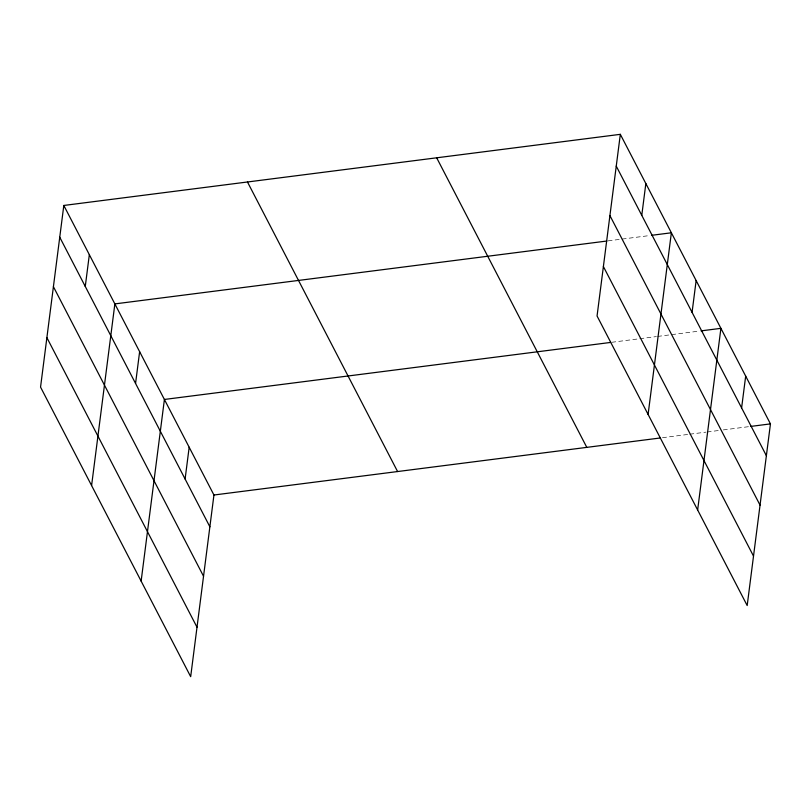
<?xml version="1.0" encoding="UTF-8"?>
<svg xmlns="http://www.w3.org/2000/svg" width="811" height="811" viewBox="0 0 811 811"><rect width="100%" height="100%" fill="white"/><g stroke="black" fill="none" stroke-linecap="round" stroke-linejoin="round"><path stroke-width="0.61" stroke-dasharray="4.05 3.04" d="M608.088 240.867L650.27 235.474M611.717 342.293L656.383 336.585M657.63 336.423L699.812 331.03M662.496 437.687L688.549 434.361M689.796 434.199L705.925 432.141M707.162 431.979L718.333 430.55M723.3 429.921L749.354 426.586"/><path stroke-width="1.22" d="M63.816 205.457L40.55 387.111L190.676 676.668L213.942 495.014L63.816 205.457L620.324 134.332L770.45 423.889L747.184 605.543L597.058 315.986L620.324 134.332M85.267 286.465L89.342 254.674M91.592 485.556L114.868 303.902L606.841 241.029M135.559 383.471L139.634 351.68M141.134 581.112L164.41 399.458L610.47 342.455M185.101 479.027L189.176 447.236M641.775 215.341L645.85 183.56M648.101 414.431L671.366 232.787L651.517 235.322M692.067 312.347L696.142 280.565M697.642 509.987L720.908 328.343L701.059 330.878M741.609 407.903L745.684 376.111M213.942 495.014L660.012 438.011M750.601 426.434L770.45 423.889M616.248 166.113L766.375 455.681M609.913 215.574L760.039 505.131M603.384 266.525L753.51 556.093M436.673 157.8L586.799 447.368M247.467 181.978L397.593 471.546M59.75 237.238L209.877 526.805M53.414 286.699L203.541 576.256M46.886 337.65L197.012 627.217"/></g></svg>
